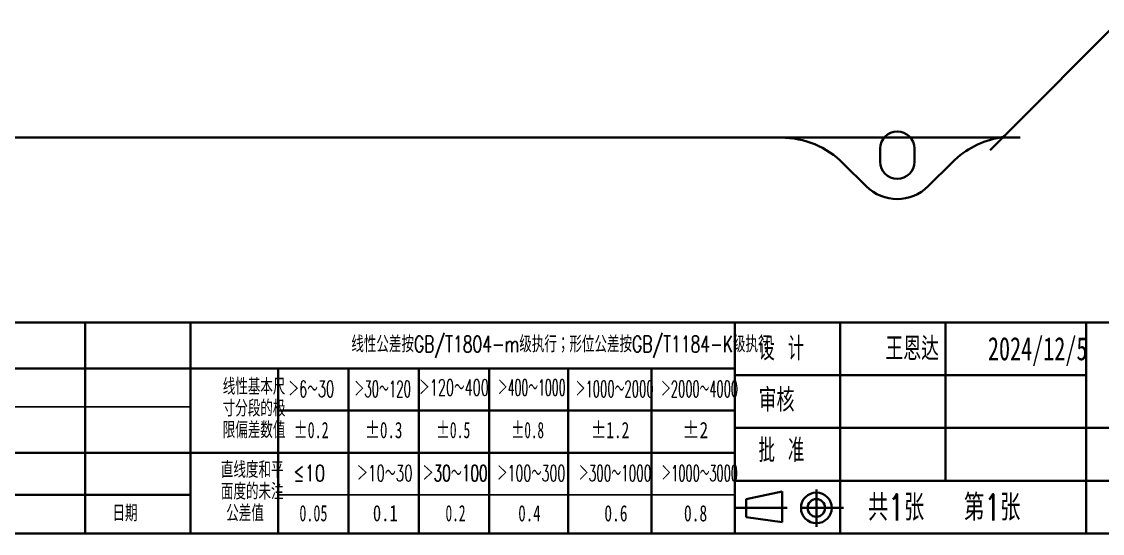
# Paper-space layout '图纸1(2)' of a CAD drawing. Header units: millimetres. Extents: x -88 to 515, y -34 to 440.
# Drawn here: x 75 to 198, y 5.5 to 63.7 of the extents above; entities that cross this region are included whole.
import ezdxf

# ---------------------------------------------------------------- set-up
doc = ezdxf.new("R2010")
doc.units = ezdxf.units.MM
doc.layers.add('FORMAT', color=7, linetype='Continuous', lineweight=35)
doc.layers.add('轮廓实线层', color=7, linetype='Continuous', lineweight=35)
doc.styles.add('SLDTEXTSTYLE0', font='TXT', dxfattribs={"width": 0.7, "bigfont": 'bigfont'})
doc.styles.add('SLDTEXTSTYLE1', font='TXT', dxfattribs={"width": 0.7})
doc.styles.add('SLDTEXTSTYLE10', font='TXT', dxfattribs={"width": 0.569954, "bigfont": 'bigfont'})
doc.styles.add('SLDTEXTSTYLE11', font='TXT', dxfattribs={"width": 0.542825, "bigfont": 'bigfont'})
doc.styles.add('SLDTEXTSTYLE12', font='TXT', dxfattribs={"width": 0.607411, "bigfont": 'bigfont'})
doc.styles.add('SLDTEXTSTYLE13', font='TXT', dxfattribs={"width": 0.494457, "bigfont": 'bigfont'})
doc.styles.add('SLDTEXTSTYLE14', font='TXT', dxfattribs={"width": 0.523419, "bigfont": 'bigfont'})
doc.styles.add('SLDTEXTSTYLE15', font='TXT', dxfattribs={"width": 0.677411})
doc.styles.add('SLDTEXTSTYLE16', font='TXT', dxfattribs={"width": 0.616681})
doc.styles.add('SLDTEXTSTYLE17', font='TXT', dxfattribs={"width": 0.592279})
doc.styles.add('SLDTEXTSTYLE18', font='TXT', dxfattribs={"width": 0.633851})
doc.styles.add('SLDTEXTSTYLE19', font='TXT', dxfattribs={"width": 0.751649})
doc.styles.add('SLDTEXTSTYLE20', font='TXT', dxfattribs={"width": 0.672854})
doc.styles.add('SLDTEXTSTYLE21', font='TXT', dxfattribs={"width": 0.604873})
doc.styles.add('SLDTEXTSTYLE22', font='TXT', dxfattribs={"width": 0.692137})
doc.styles.add('SLDTEXTSTYLE23', font='TXT', dxfattribs={"width": 0.516181, "bigfont": 'bigfont'})
doc.styles.add('SLDTEXTSTYLE24', font='TXT', dxfattribs={"width": 0.786906})
doc.styles.add('SLDTEXTSTYLE25', font='TXT', dxfattribs={"width": 0.513075, "bigfont": 'bigfont'})
doc.styles.add('SLDTEXTSTYLE3', font='TXT', dxfattribs={"width": 0.633333, "bigfont": 'bigfont'})
doc.styles.add('SLDTEXTSTYLE4', font='TXT', dxfattribs={"width": 0.589499, "bigfont": 'bigfont'})
doc.styles.add('SLDTEXTSTYLE5', font='TXT', dxfattribs={"width": 0.526455, "bigfont": 'bigfont'})
doc.styles.add('SLDTEXTSTYLE6', font='TXT', dxfattribs={"width": 0.583287, "bigfont": 'bigfont'})
doc.styles.add('SLDTEXTSTYLE7', font='TXT', dxfattribs={"width": 0.632085})
doc.styles.add('SLDTEXTSTYLE8', font='TXT', dxfattribs={"width": 0.735068, "bigfont": 'bigfont'})
doc.styles.add('SLDTEXTSTYLE9', font='TXT', dxfattribs={"width": 0.615255, "bigfont": 'bigfont'})

# ---------------------------------------------------------------- blocks, each defined once
blk = doc.blocks.new('SW_NOTE_0_36')
at = {"layer": 'FORMAT', "color": 0, "char_height": 1.852, "attachment_point": 2, "style": 'SLDTEXTSTYLE0'}
for s, insert in [('线性基本尺', (6.37, 2.39)), ('寸分段的极', (6.37, -0.08)), ('限偏差数值', (6.37, -2.55))]:
    blk.add_mtext(s, dxfattribs=dict(at, insert=insert))
blk = doc.blocks.new('SW_NOTE_0_37')
at = {"layer": 'FORMAT', "color": 0, "char_height": 1.852, "attachment_point": 2, "style": 'SLDTEXTSTYLE0'}
for s, insert in [('直线度和平', (6.37, 2.39)), ('面度的未注', (6.37, -0.08)), ('公差值', (5.55, -2.55))]:
    blk.add_mtext(s, dxfattribs=dict(at, insert=insert))

psp = doc.layouts.new('图纸1(2)')

# ---------------------------------------------------------------- linework, layer by layer
at = {"color": 7, "linetype": 'Continuous', "lineweight": 35}
for p, q in [((186.98, 50.79), (199.89, 63.71)), ((161.47, 50.5), (-42.1, 50.5)), ((172.73, 49.25), (172.73, 47.75)), ((176.63, 47.75), (176.63, 49.25)), ((168.54, 47.57), (171.15, 44.96)), ((178.22, 44.96), (180.97, 47.71)), ((94.19, 14.63), (30.79, 14.63))]:
    psp.add_line(p, q, dxfattribs=at)
for centre, radius, start, end in [((161.47, 40.5), 10, 45, 90), ((174.68, 49.25), 1.95, 0, 180), ((188.04, 40.64), 10, 99.2644, 135), ((186.27, 51.5), 1, 279.2644, 315), ((174.68, 47.75), 1.95, 180, 0), ((174.68, 48.5), 5, 225, 315)]:
    psp.add_arc(centre, radius, start, end, dxfattribs=at)
at = {"layer": 'FORMAT'}
for p, q in [((161.47, 50.5), (188.68, 50.5)), ((186.98, 50.79), (185.27, 49.08)), ((156.19, 29.45), (30.79, 29.45)), ((82.2, 29.45), (82.2, 5.45)), ((94.19, 5.45), (94.19, 29.45)), ((94.19, 29.45), (94.19, 5.45)), ((156.19, 29.45), (156.19, 5.45)), ((168.19, 29.45), (156.19, 29.45)), ((156.19, 29.45), (251.69, 29.45)), ((156.19, 29.45), (156.19, 5.45)), ((168.19, 29.45), (168.19, 5.45)), ((180.19, 29.45), (180.19, 11.45)), ((196.19, 29.45), (196.19, 5.45)), ((156.19, 24.23), (30.79, 24.23)), ((104.19, 5.45), (104.19, 24.23)), ((112.19, 24.23), (112.19, 5.45)), ((120.19, 5.45), (120.19, 24.23)), ((128.19, 5.45), (128.19, 24.23)), ((137.19, 5.45), (137.19, 24.23)), ((146.69, 24.23), (146.69, 5.45)), ((196.19, 23.45), (156.19, 23.45)), ((104.19, 19.43), (156.19, 19.43)), ((156.19, 17.45), (291.19, 17.45)), ((94.19, 14.63), (156.19, 14.63)), ((196.19, 11.45), (156.19, 11.45)), ((291.19, 11.45), (196.19, 11.45)), ((157.47, 9.34), (161.57, 10.23)), ((161.57, 10.23), (161.57, 6.73)), ((165.47, 10.45), (165.47, 6.18)), ((94.19, 9.83), (30.79, 9.83)), ((157.47, 9.34), (157.47, 7.31)), ((162.13, 8.35), (156.13, 8.35)), ((168.55, 8.35), (163.72, 8.35)), ((161.57, 6.73), (157.47, 7.31))]:
    psp.add_line(p, q, dxfattribs=at)
at = {"layer": 'FORMAT', "lineweight": 25}
for p, q in [((94.19, 19.85), (30.79, 19.85)), ((156.19, 9.83), (104.19, 9.83)), ((30.79, 5.45), (94.19, 5.45))]:
    psp.add_line(p, q, dxfattribs=at)
at = {"layer": 'FORMAT'}
for radius in [1.75, 1]:
    psp.add_circle((165.47, 8.35), radius, dxfattribs=at)
at = {"layer": '轮廓实线层'}
psp.add_line((14.19, 5.45), (291.19, 5.45), dxfattribs=at)

# ---------------------------------------------------------------- block references
at = {"layer": 'FORMAT'}
for name, p in [('SW_NOTE_0_36', (95.06, 20.69)), ('SW_NOTE_0_37', (94.85, 11.23))]:
    psp.add_blockref(name, p, dxfattribs=at)

# ---------------------------------------------------------------- texts
for s, insert, char_height, attachment_point, style in [('线性公差按GB/T1804-m级执行；形位公差按GB/T1184-K级执行', (136.38, 27.92), 1.8521, 2, 'SLDTEXTSTYLE0'), ('设 计', (158.89, 27.8), 2.646, 1, 'SLDTEXTSTYLE3'), ('王恩达', (176.38, 27.8), 2.646, 2, 'SLDTEXTSTYLE0'), ('2024/12/5', (190.68, 27.8), 2.646, 2, 'SLDTEXTSTYLE1'), ('＞6～30', (105.35, 22.82), 1.852, 1, 'SLDTEXTSTYLE4'), ('＞30～120', (112.87, 22.82), 1.852, 1, 'SLDTEXTSTYLE5'), ('＞120～400', (120.24, 22.98), 1.852, 1, 'SLDTEXTSTYLE6'), ('＞400～1000', (129.21, 22.98), 1.852, 1, 'SLDTEXTSTYLE13'), ('＞1000～2000', (138.06, 22.82), 1.852, 1, 'SLDTEXTSTYLE14'), ('＞2000～4000', (147.8, 22.82), 1.852, 1, 'SLDTEXTSTYLE23'), ('审核', (158.9, 21.96), 2.646, 1, 'SLDTEXTSTYLE0'), ('±0.2', (105.94, 18.14), 1.852, 1, 'SLDTEXTSTYLE7'), ('±0.3', (114.06, 18.14), 1.852, 1, 'SLDTEXTSTYLE15'), ('±0.5', (122.17, 18.14), 1.852, 1, 'SLDTEXTSTYLE16'), ('±0.8', (130.72, 18.14), 1.852, 1, 'SLDTEXTSTYLE17'), ('±1.2', (139.8, 18.14), 1.852, 1, 'SLDTEXTSTYLE22'), ('±2', (150.18, 18.14), 1.852, 1, 'SLDTEXTSTYLE24'), ('批 准', (158.9, 16.22), 2.646, 1, 'SLDTEXTSTYLE3'), ('≤10', (105.9, 13.23), 1.852, 1, 'SLDTEXTSTYLE8'), ('＞10～30', (113.16, 13.23), 1.852, 1, 'SLDTEXTSTYLE12'), ('＞30～100', (120.63, 13.23), 1.852, 1, 'SLDTEXTSTYLE9'), ('＞100～300', (129.13, 13.23), 1.852, 1, 'SLDTEXTSTYLE10'), ('＞300～1000', (138.43, 13.23), 1.852, 1, 'SLDTEXTSTYLE11'), ('＞1000～3000', (147.84, 13.23), 1.852, 1, 'SLDTEXTSTYLE25'), ('共1张', (171.34, 9.9), 3, 1, 'SLDTEXTSTYLE0'), ('第1张', (182.29, 9.9), 3, 1, 'SLDTEXTSTYLE0'), ('日期', (85.3, 8.67), 1.852, 1, 'SLDTEXTSTYLE0'), ('0.05', (106.59, 8.68), 1.852, 1, 'SLDTEXTSTYLE18'), ('0.1', (114.96, 8.68), 1.852, 1, 'SLDTEXTSTYLE19'), ('0.2', (123.23, 8.68), 1.852, 1, 'SLDTEXTSTYLE21'), ('0.4', (131.52, 8.67), 1.852, 1, 'SLDTEXTSTYLE20'), ('0.6', (141.32, 8.67), 1.852, 1, 'SLDTEXTSTYLE1'), ('0.8', (150.39, 8.67), 1.852, 1, 'SLDTEXTSTYLE1')]:
    psp.add_mtext(s, dxfattribs=dict(at, insert=insert, char_height=char_height, attachment_point=attachment_point, style=style))

doc.saveas('drawing.dxf')
